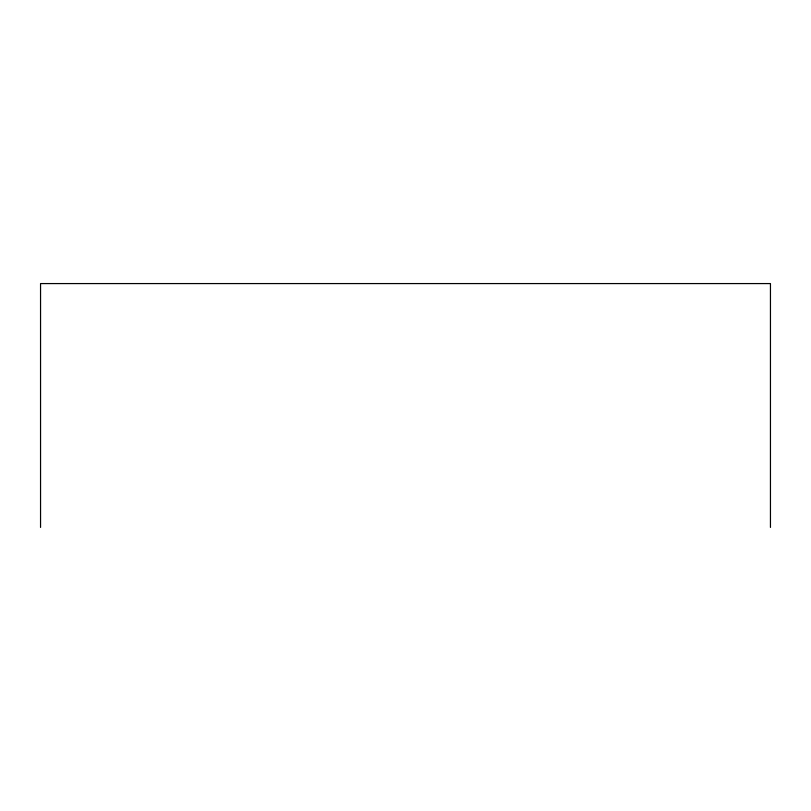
<?xml version="1.0" encoding="UTF-8"?>
<svg xmlns="http://www.w3.org/2000/svg" width="811" height="811" viewBox="0 0 811 811"><rect width="100%" height="100%" fill="white"/><g stroke="black" fill="none" stroke-linecap="round" stroke-linejoin="round"><path stroke-width="1.22" d="M770.45 527.424L770.45 283.576L40.55 283.576L40.55 527.424"/></g></svg>
